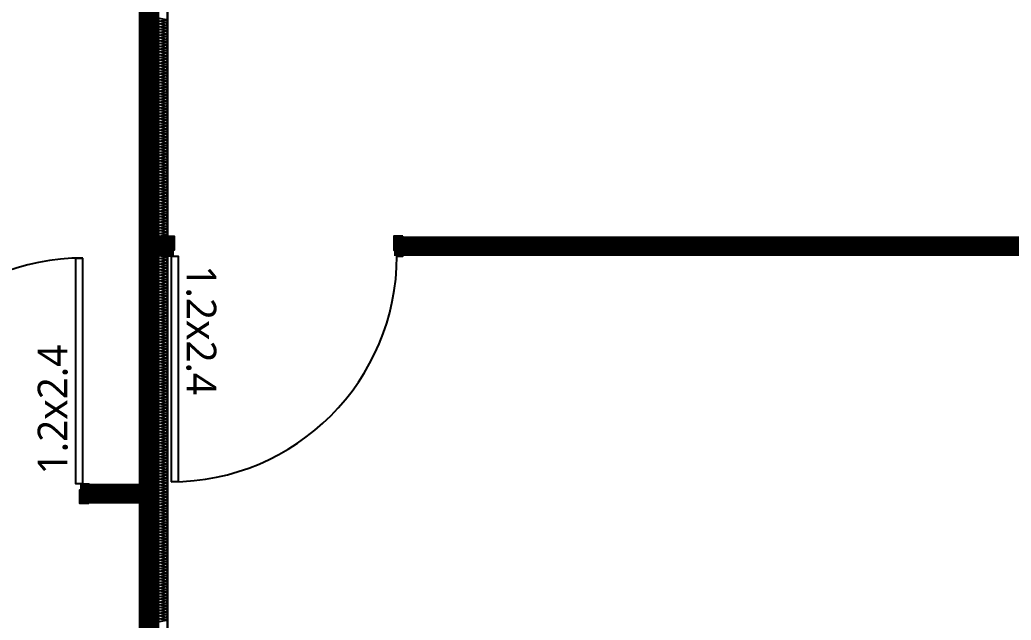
# Model space of a CAD drawing. Header units: millimetres. Extents: x 9 to 147, y 4 to 115.
# Drawn here: x 85.3 to 90.31, y 79.46 to 82.49 of the extents above; entities that cross this region are included whole.
import ezdxf

# ---------------------------------------------------------------- set-up
doc = ezdxf.new("R2010")
doc.units = ezdxf.units.MM
doc.header["$LTSCALE"] = 200
doc.layers.get('DEFPOINTS').update_dxf_attribs({"color": 137})
for name, color, linetype in [('XR-PLAN$0$AA-WAXM-DRYWALL', 252, 'Continuous'), ('XR-PLAN$0$DOOR-OPEN', 252, 'Continuous'), ('XR-PLAN$0$ELE-4', 252, 'Continuous'), ('XR-PLAN$0$ETC', 252, 'Continuous'), ('XR-PLAN$0$HAT-INS', 252, 'Continuous')]:
    doc.layers.add(name, color=color, linetype=linetype)
doc.styles.add('XR-PLAN$0$스타일1', font='MALGUN_0.TTF')

# ---------------------------------------------------------------- blocks, each defined once
blk = doc.blocks.new('*U144')
at = {"layer": 'XR-PLAN$0$HAT-INS'}
for points in [[(220, 0, -0.414214), (205, 15), (220, 85, 1), (190, 85), (205, 15, -0.414214), (190, 0, 0.414214)], [(250, 0, -0.414214), (235, 15), (250, 85, 1), (220, 85), (235, 15, -0.414214), (220, 0, 0.414214)], [(280, 0, -0.414214), (265, 15), (280, 85, 1), (250, 85), (265, 15, -0.414214), (250, 0, 0.414214)], [(310, 0, -0.414214), (295, 15), (310, 85, 1), (280, 85), (295, 15, -0.414214), (280, 0, 0.414214)], [(340, 0, -0.414214), (325, 15), (340, 85, 1), (310, 85), (325, 15, -0.414214), (310, 0, 0.414214)], [(370, 0, -0.414214), (355, 15), (370, 85, 1), (340, 85), (355, 15, -0.414214), (340, 0, 0.414214)], [(400, 0, -0.414214), (385, 15), (400, 85, 1), (370, 85), (385, 15, -0.414214), (370, 0, 0.414214)], [(430, 0, -0.414214), (415, 15), (430, 85, 1), (400, 85), (415, 15, -0.414214), (400, 0, 0.414214)], [(460, 0, -0.414214), (445, 15), (460, 85, 1), (430, 85), (445, 15, -0.414214), (430, 0, 0.414214)], [(490, 0, -0.414214), (475, 15), (490, 85, 1), (460, 85), (475, 15, -0.414214), (460, 0, 0.414214)], [(520, 0, -0.414214), (505, 15), (520, 85, 1), (490, 85), (505, 15, -0.414214), (490, 0, 0.414214)], [(550, 0, -0.414214), (535, 15), (550, 85, 1), (520, 85), (535, 15, -0.414214), (520, 0, 0.414214)], [(580, 0, -0.414214), (565, 15), (580, 85, 1), (550, 85), (565, 15, -0.414214), (550, 0, 0.414214)], [(610, 0, -0.414214), (595, 15), (610, 85, 1), (580, 85), (595, 15, -0.414214), (580, 0, 0.414214)], [(640, 0, -0.414214), (625, 15), (640, 85, 1), (610, 85), (625, 15, -0.414214), (610, 0, 0.414214)], [(670, 0, -0.414214), (655, 15), (670, 85, 1), (640, 85), (655, 15, -0.414214), (640, 0, 0.414214)], [(700, 0, -0.414214), (685, 15), (700, 85, 1), (670, 85), (685, 15, -0.414214), (670, 0, 0.414214)], [(730, 0, -0.414214), (715, 15), (730, 85, 1), (700, 85), (715, 15, -0.414214), (700, 0, 0.414214)], [(760, 0, -0.414214), (745, 15), (760, 85, 1), (730, 85), (745, 15, -0.414214), (730, 0, 0.414214)], [(790, 0, -0.414214), (775, 15), (790, 85, 1), (760, 85), (775, 15, -0.414214), (760, 0, 0.414214)], [(820, 0, -0.414214), (805, 15), (820, 85, 1), (790, 85), (805, 15, -0.414214), (790, 0, 0.414214)], [(850, 0, -0.414214), (835, 15), (850, 85, 1), (820, 85), (835, 15, -0.414214), (820, 0, 0.414214)], [(880, 0, -0.414214), (865, 15), (880, 85, 1), (850, 85), (865, 15, -0.414214), (850, 0, 0.414214)], [(910, 0, -0.414214), (895, 15), (910, 85, 1), (880, 85), (895, 15, -0.414214), (880, 0, 0.414214)], [(940, 0, -0.414214), (925, 15), (940, 85, 1), (910, 85), (925, 15, -0.414214), (910, 0, 0.414214)], [(970, 0, -0.414214), (955, 15), (970, 85, 1), (940, 85), (955, 15, -0.414214), (940, 0, 0.414214)], [(1000, 0, -0.414214), (985, 15), (1000, 85, 1), (970, 85), (985, 15, -0.414214), (970, 0, 0.414214)], [(1030, 0, -0.414214), (1015, 15), (1030, 85, 1), (1000, 85), (1015, 15, -0.414214), (1000, 0, 0.414214)], [(1060, 0, -0.414214), (1045, 15), (1060, 85, 1), (1030, 85), (1045, 15, -0.414214), (1030, 0, 0.414214)], [(1090, 0, -0.414214), (1075, 15), (1090, 85, 1), (1060, 85), (1075, 15, -0.414214), (1060, 0, 0.414214)], [(1120, 0, -0.414214), (1105, 15), (1120, 85, 1), (1090, 85), (1105, 15, -0.414214), (1090, 0, 0.414214)], [(1150, 0, -0.414214), (1135, 15), (1150, 85, 1), (1120, 85), (1135, 15, -0.414214), (1120, 0, 0.414214)], [(1180, 0, -0.414214), (1165, 15), (1180, 85, 1), (1150, 85), (1165, 15, -0.414214), (1150, 0, 0.414214)], [(1210, 0, -0.414214), (1195, 15), (1210, 85, 1), (1180, 85), (1195, 15, -0.414214), (1180, 0, 0.414214)], [(1240, 0, -0.414214), (1225, 15), (1240, 85, 1), (1210, 85), (1225, 15, -0.414214), (1210, 0, 0.414214)], [(1270, 0, -0.414214), (1255, 15), (1270, 85, 1), (1240, 85), (1255, 15, -0.414214), (1240, 0, 0.414214)], [(1300, 0, -0.414214), (1285, 15), (1300, 85, 1), (1270, 85), (1285, 15, -0.414214), (1270, 0, 0.414214)], [(1330, 0, -0.414214), (1315, 15), (1330, 85, 1), (1300, 85), (1315, 15, -0.414214), (1300, 0, 0.414214)], [(1360, 0, -0.414214), (1345, 15), (1360, 85, 1), (1330, 85), (1345, 15, -0.414214), (1330, 0, 0.414214)], [(1390, 0, -0.414214), (1375, 15), (1390, 85, 1), (1360, 85), (1375, 15, -0.414214), (1360, 0, 0.414214)], [(1420, 0, -0.414214), (1405, 15), (1420, 85, 1), (1390, 85), (1405, 15, -0.414214), (1390, 0, 0.414214)], [(1450, 0, -0.414214), (1435, 15), (1450, 85, 1), (1420, 85), (1435, 15, -0.414214), (1420, 0, 0.414214)], [(1480, 0, -0.414214), (1465, 15), (1480, 85, 1), (1450, 85), (1465, 15, -0.414214), (1450, 0, 0.414214)], [(1510, 0, -0.414214), (1495, 15), (1510, 85, 1), (1480, 85), (1495, 15, -0.414214), (1480, 0, 0.414214)], [(1540, 0, -0.414214), (1525, 15), (1540, 85, 1), (1510, 85), (1525, 15, -0.414214), (1510, 0, 0.414214)], [(1570, 0, -0.414214), (1555, 15), (1570, 85, 1), (1540, 85), (1555, 15, -0.414214), (1540, 0, 0.414214)], [(1600, 0, -0.414214), (1585, 15), (1600, 85, 1), (1570, 85), (1585, 15, -0.414214), (1570, 0, 0.414214)], [(1630, 0, -0.414214), (1615, 15), (1630, 85, 1), (1600, 85), (1615, 15, -0.414214), (1600, 0, 0.414214)], [(1660, 0, -0.414214), (1645, 15), (1660, 85, 1), (1630, 85), (1645, 15, -0.414214), (1630, 0, 0.414214)], [(1690, 0, -0.414214), (1675, 15), (1690, 85, 1), (1660, 85), (1675, 15, -0.414214), (1660, 0, 0.414214)], [(1720, 0, -0.414214), (1705, 15), (1720, 85, 1), (1690, 85), (1705, 15, -0.414214), (1690, 0, 0.414214)], [(1750, 0, -0.414214), (1735, 15), (1750, 85, 1), (1720, 85), (1735, 15, -0.414214), (1720, 0, 0.414214)], [(1780, 0, -0.414214), (1765, 15), (1780, 85, 1), (1750, 85), (1765, 15, -0.414214), (1750, 0, 0.414214)], [(1810, 0, -0.414214), (1795, 15), (1810, 85, 1), (1780, 85), (1795, 15, -0.414214), (1780, 0, 0.414214)], [(1840, 0, -0.414214), (1825, 15), (1840, 85, 1), (1810, 85), (1825, 15, -0.414214), (1810, 0, 0.414214)], [(1870, 0, -0.414214), (1855, 15), (1870, 85, 1), (1840, 85), (1855, 15, -0.414214), (1840, 0, 0.414214)], [(1900, 0, -0.414214), (1885, 15), (1900, 85, 1), (1870, 85), (1885, 15, -0.414214), (1870, 0, 0.414214)], [(1930, 0, -0.414214), (1915, 15), (1930, 85, 1), (1900, 85), (1915, 15, -0.414214), (1900, 0, 0.414214)], [(1960, 0, -0.414214), (1945, 15), (1960, 85, 1), (1930, 85), (1945, 15, -0.414214), (1930, 0, 0.414214)], [(1990, 0, -0.414214), (1975, 15), (1990, 85, 1), (1960, 85), (1975, 15, -0.414214), (1960, 0, 0.414214)], [(2020, 0, -0.414214), (2005, 15), (2020, 85, 1), (1990, 85), (2005, 15, -0.414214), (1990, 0, 0.414214)], [(2050, 0, -0.414214), (2035, 15), (2050, 85, 1), (2020, 85), (2035, 15, -0.414214), (2020, 0, 0.414214)], [(2080, 0, -0.414214), (2065, 15), (2080, 85, 1), (2050, 85), (2065, 15, -0.414214), (2050, 0, 0.414214)], [(2110, 0, -0.414214), (2095, 15), (2110, 85, 1), (2080, 85), (2095, 15, -0.414214), (2080, 0, 0.414214)], [(2140, 0, -0.414214), (2125, 15), (2140, 85, 1), (2110, 85), (2125, 15, -0.414214), (2110, 0, 0.414214)], [(2170, 0, -0.414214), (2155, 15), (2170, 85, 1), (2140, 85), (2155, 15, -0.414214), (2140, 0, 0.414214)], [(2200, 0, -0.414214), (2185, 15), (2200, 85, 1), (2170, 85), (2185, 15, -0.414214), (2170, 0, 0.414214)], [(2230, 0, -0.414214), (2215, 15), (2230, 85, 1), (2200, 85), (2215, 15, -0.414214), (2200, 0, 0.414214)], [(2260, 0, -0.414214), (2245, 15), (2260, 85, 1), (2230, 85), (2245, 15, -0.414214), (2230, 0, 0.414214)], [(2290, 0, -0.414214), (2275, 15), (2290, 85, 1), (2260, 85), (2275, 15, -0.414214), (2260, 0, 0.414214)], [(2320, 0, -0.414214), (2305, 15), (2320, 85, 1), (2290, 85), (2305, 15, -0.414214), (2290, 0, 0.414214)], [(2350, 0, -0.414214), (2335, 15), (2350, 85, 1), (2320, 85), (2335, 15, -0.414214), (2320, 0, 0.414214)], [(2380, 0, -0.414214), (2365, 15), (2380, 85, 1), (2350, 85), (2365, 15, -0.414214), (2350, 0, 0.414214)], [(2410, 0, -0.414214), (2395, 15), (2410, 85, 1), (2380, 85), (2395, 15, -0.414214), (2380, 0, 0.414214)], [(2440, 0, -0.414214), (2425, 15), (2440, 85, 1), (2410, 85), (2425, 15, -0.414214), (2410, 0, 0.414214)], [(2470, 0, -0.414214), (2455, 15), (2470, 85, 1), (2440, 85), (2455, 15, -0.414214), (2440, 0, 0.414214)], [(2500, 0, -0.414214), (2485, 15), (2500, 85, 1), (2470, 85), (2485, 15, -0.414214), (2470, 0, 0.414214)], [(2530, 0, -0.414214), (2515, 15), (2530, 85, 1), (2500, 85), (2515, 15, -0.414214), (2500, 0, 0.414214)], [(2560, 0, -0.414214), (2545, 15), (2560, 85, 1), (2530, 85), (2545, 15, -0.414214), (2530, 0, 0.414214)], [(2590, 0, -0.414214), (2575, 15), (2590, 85, 1), (2560, 85), (2575, 15, -0.414214), (2560, 0, 0.414214)], [(2620, 0, -0.414214), (2605, 15), (2620, 85, 1), (2590, 85), (2605, 15, -0.414214), (2590, 0, 0.414214)], [(2650, 0, -0.414214), (2635, 15), (2650, 85, 1), (2620, 85), (2635, 15, -0.414214), (2620, 0, 0.414214)], [(2680, 0, -0.414214), (2665, 15), (2680, 85, 1), (2650, 85), (2665, 15, -0.414214), (2650, 0, 0.414214)], [(2710, 0, -0.414214), (2695, 15), (2710, 85, 1), (2680, 85), (2695, 15, -0.414214), (2680, 0, 0.414214)], [(2740, 0, -0.414214), (2725, 15), (2740, 85, 1), (2710, 85), (2725, 15, -0.414214), (2710, 0, 0.414214)], [(2770, 0, -0.414214), (2755, 15), (2770, 85, 1), (2740, 85), (2755, 15, -0.414214), (2740, 0, 0.414214)], [(2800, 0, -0.414214), (2785, 15), (2800, 85, 1), (2770, 85), (2785, 15, -0.414214), (2770, 0, 0.414214)], [(2830, 0, -0.414214), (2815, 15), (2830, 85, 1), (2800, 85), (2815, 15, -0.414214), (2800, 0, 0.414214)], [(2860, 0, -0.414214), (2845, 15), (2860, 85, 1), (2830, 85), (2845, 15, -0.414214), (2830, 0, 0.414214)], [(2890, 0, -0.414214), (2875, 15), (2890, 85, 1), (2860, 85), (2875, 15, -0.414214), (2860, 0, 0.414214)], [(2920, 0, -0.414214), (2905, 15), (2920, 85, 1), (2890, 85), (2905, 15, -0.414214), (2890, 0, 0.414214)], [(2950, 0, -0.414214), (2935, 15), (2950, 85, 1), (2920, 85), (2935, 15, -0.414214), (2920, 0, 0.414214)], [(2980, 0, -0.414214), (2965, 15), (2980, 85, 1), (2950, 85), (2965, 15, -0.414214), (2950, 0, 0.414214)], [(3010, 0, -0.414214), (2995, 15), (3010, 85, 1), (2980, 85), (2995, 15, -0.414214), (2980, 0, 0.414214)], [(3040, 0, -0.414214), (3025, 15), (3040, 85, 1), (3010, 85), (3025, 15, -0.414214), (3010, 0, 0.414214)], [(3070, 0, -0.414214), (3055, 15), (3070, 85, 1), (3040, 85), (3055, 15, -0.414214), (3040, 0, 0.414214)], [(3100, 0, -0.414214), (3085, 15), (3100, 85, 1), (3070, 85), (3085, 15, -0.414214), (3070, 0, 0.414214)], [(3130, 0, -0.414214), (3115, 15), (3130, 85, 1), (3100, 85), (3115, 15, -0.414214), (3100, 0, 0.414214)], [(3160, 0, -0.414214), (3145, 15), (3160, 85, 1), (3130, 85), (3145, 15, -0.414214), (3130, 0, 0.414214)], [(3190, 0, -0.414214), (3175, 15), (3190, 85, 1), (3160, 85), (3175, 15, -0.414214), (3160, 0, 0.414214)], [(3220, 0, -0.414214), (3205, 15), (3220, 85, 1), (3190, 85), (3205, 15, -0.414214), (3190, 0, 0.414214)], [(3250, 0, -0.414214), (3235, 15), (3250, 85, 1), (3220, 85), (3235, 15, -0.414214), (3220, 0, 0.414214)], [(3280, 0, -0.414214), (3265, 15), (3280, 85, 1), (3250, 85), (3265, 15, -0.414214), (3250, 0, 0.414214)], [(3310, 0, -0.414214), (3295, 15), (3310, 85, 1), (3280, 85), (3295, 15, -0.414214), (3280, 0, 0.414214)], [(3340, 0, -0.414214), (3325, 15), (3340, 85, 1), (3310, 85), (3325, 15, -0.414214), (3310, 0, 0.414214)], [(3370, 0, -0.414214), (3355, 15), (3370, 85, 1), (3340, 85), (3355, 15, -0.414214), (3340, 0, 0.414214)], [(3400, 0, -0.414214), (3385, 15), (3400, 85, 1), (3370, 85), (3385, 15, -0.414214), (3370, 0, 0.414214)], [(3430, 0, -0.414214), (3415, 15), (3430, 85, 1), (3400, 85), (3415, 15, -0.414214), (3400, 0, 0.414214)], [(3460, 0, -0.414214), (3445, 15), (3460, 85, 1), (3430, 85), (3445, 15, -0.414214), (3430, 0, 0.414214)], [(3490, 0, -0.414214), (3475, 15), (3490, 85, 1), (3460, 85), (3475, 15, -0.414214), (3460, 0, 0.414214)], [(3520, 0, -0.414214), (3505, 15), (3520, 85, 1), (3490, 85), (3505, 15, -0.414214), (3490, 0, 0.414214)], [(3550, 0, -0.414214), (3535, 15), (3550, 85, 1), (3520, 85), (3535, 15, -0.414214), (3520, 0, 0.414214)], [(3580, 0, -0.414214), (3565, 15), (3580, 85, 1), (3550, 85), (3565, 15, -0.414214), (3550, 0, 0.414214)], [(3610, 0, -0.414214), (3595, 15), (3610, 85, 1), (3580, 85), (3595, 15, -0.414214), (3580, 0, 0.414214)], [(3640, 0, -0.414214), (3625, 15), (3640, 85, 1), (3610, 85), (3625, 15, -0.414214), (3610, 0, 0.414214)], [(3670, 0, -0.414214), (3655, 15), (3670, 85, 1), (3640, 85), (3655, 15, -0.414214), (3640, 0, 0.414214)], [(3700, 0, -0.414214), (3685, 15), (3700, 85, 1), (3670, 85), (3685, 15, -0.414214), (3670, 0, 0.414214)], [(3730, 0, -0.414214), (3715, 15), (3730, 85, 1), (3700, 85), (3715, 15, -0.414214), (3700, 0, 0.414214)], [(3760, 0, -0.414214), (3745, 15), (3760, 85, 1), (3730, 85), (3745, 15, -0.414214), (3730, 0, 0.414214)], [(3790, 0, -0.414214), (3775, 15), (3790, 85, 1), (3760, 85), (3775, 15, -0.414214), (3760, 0, 0.414214)], [(3820, 0, -0.414214), (3805, 15), (3820, 85, 1), (3790, 85), (3805, 15, -0.414214), (3790, 0, 0.414214)], [(3850, 0, -0.414214), (3835, 15), (3850, 85, 1), (3820, 85), (3835, 15, -0.414214), (3820, 0, 0.414214)], [(3880, 0, -0.414214), (3865, 15), (3880, 85, 1), (3850, 85), (3865, 15, -0.414214), (3850, 0, 0.414214)], [(3910, 0, -0.414214), (3895, 15), (3910, 85, 1), (3880, 85), (3895, 15, -0.414214), (3880, 0, 0.414214)], [(3940, 0, -0.414214), (3925, 15), (3940, 85, 1), (3910, 85), (3925, 15, -0.414214), (3910, 0, 0.414214)], [(3970, 0, -0.414214), (3955, 15), (3970, 85, 1), (3940, 85), (3955, 15, -0.414214), (3940, 0, 0.414214)], [(4000, 0, -0.414214), (3985, 15), (4000, 85, 1), (3970, 85), (3985, 15, -0.414214), (3970, 0, 0.414214)], [(4030, 0, -0.414214), (4015, 15), (4030, 85, 1), (4000, 85), (4015, 15, -0.414214), (4000, 0, 0.414214)], [(4060, 0, -0.414214), (4045, 15), (4060, 85, 1), (4030, 85), (4045, 15, -0.414214), (4030, 0, 0.414214)], [(4090, 0, -0.414214), (4075, 15), (4090, 85, 1), (4060, 85), (4075, 15, -0.414214), (4060, 0, 0.414214)], [(4120, 0, -0.414214), (4105, 15), (4120, 85, 1), (4090, 85), (4105, 15, -0.414214), (4090, 0, 0.414214)], [(4150, 0, -0.414214), (4135, 15), (4150, 85, 1), (4120, 85), (4135, 15, -0.414214), (4120, 0, 0.414214)], [(4180, 0, -0.414214), (4165, 15), (4180, 85, 1), (4150, 85), (4165, 15, -0.414214), (4150, 0, 0.414214)], [(4210, 0, -0.414214), (4195, 15), (4210, 85, 1), (4180, 85), (4195, 15, -0.414214), (4180, 0, 0.414214)], [(4240, 0, -0.414214), (4225, 15), (4240, 85, 1), (4210, 85), (4225, 15, -0.414214), (4210, 0, 0.414214)], [(4270, 0, -0.414214), (4255, 15), (4270, 85, 1), (4240, 85), (4255, 15, -0.414214), (4240, 0, 0.414214)], [(4300, 0, -0.414214), (4285, 15), (4300, 85, 1), (4270, 85), (4285, 15, -0.414214), (4270, 0, 0.414214)], [(4330, 0, -0.414214), (4315, 15), (4330, 85, 1), (4300, 85), (4315, 15, -0.414214), (4300, 0, 0.414214)], [(4360, 0, -0.414214), (4345, 15), (4360, 85, 1), (4330, 85), (4345, 15, -0.414214), (4330, 0, 0.414214)], [(4390, 0, -0.414214), (4375, 15), (4390, 85, 1), (4360, 85), (4375, 15, -0.414214), (4360, 0, 0.414214)], [(4420, 0, -0.414214), (4405, 15), (4420, 85, 1), (4390, 85), (4405, 15, -0.414214), (4390, 0, 0.414214)], [(4450, 0, -0.414214), (4435, 15), (4450, 85, 1), (4420, 85), (4435, 15, -0.414214), (4420, 0, 0.414214)], [(4480, 0, -0.414214), (4465, 15), (4480, 85, 1), (4450, 85), (4465, 15, -0.414214), (4450, 0, 0.414214)], [(4510, 0, -0.414214), (4495, 15), (4510, 85, 1), (4480, 85), (4495, 15, -0.414214), (4480, 0, 0.414214)], [(4540, 0, -0.414214), (4525, 15), (4540, 85, 1), (4510, 85), (4525, 15, -0.414214), (4510, 0, 0.414214)], [(4570, 0, -0.414214), (4555, 15), (4570, 85, 1), (4540, 85), (4555, 15, -0.414214), (4540, 0, 0.414214)], [(4600, 0, -0.414214), (4585, 15), (4600, 85, 1), (4570, 85), (4585, 15, -0.414214), (4570, 0, 0.414214)], [(4630, 0, -0.414214), (4615, 15), (4630, 85, 1), (4600, 85), (4615, 15, -0.414214), (4600, 0, 0.414214)], [(4660, 0, -0.414214), (4645, 15), (4660, 85, 1), (4630, 85), (4645, 15, -0.414214), (4630, 0, 0.414214)], [(4690, 0, -0.414214), (4675, 15), (4690, 85, 1), (4660, 85), (4675, 15, -0.414214), (4660, 0, 0.414214)], [(4720, 0, -0.414214), (4705, 15), (4720, 85, 1), (4690, 85), (4705, 15, -0.414214), (4690, 0, 0.414214)], [(4750, 0, -0.414214), (4735, 15), (4750, 85, 1), (4720, 85), (4735, 15, -0.414214), (4720, 0, 0.414214)], [(4780, 0, -0.414214), (4765, 15), (4780, 85, 1), (4750, 85), (4765, 15, -0.414214), (4750, 0, 0.414214)], [(4810, 0, -0.414214), (4795, 15), (4810, 85, 1), (4780, 85), (4795, 15, -0.414214), (4780, 0, 0.414214)], [(4840, 0, -0.414214), (4825, 15), (4840, 85, 1), (4810, 85), (4825, 15, -0.414214), (4810, 0, 0.414214)], [(4870, 0, -0.414214), (4855, 15), (4870, 85, 1), (4840, 85), (4855, 15, -0.414214), (4840, 0, 0.414214)], [(4900, 0, -0.414214), (4885, 15), (4900, 85, 1), (4870, 85), (4885, 15, -0.414214), (4870, 0, 0.414214)], [(4930, 0, -0.414214), (4915, 15), (4930, 85, 1), (4900, 85), (4915, 15, -0.414214), (4900, 0, 0.414214)], [(4960, 0, -0.414214), (4945, 15), (4960, 85, 1), (4930, 85), (4945, 15, -0.414214), (4930, 0, 0.414214)], [(4990, 0, -0.414214), (4975, 15), (4990, 85, 1), (4960, 85), (4975, 15, -0.414214), (4960, 0, 0.414214)], [(5020, 0, -0.414214), (5005, 15), (5020, 85, 1), (4990, 85), (5005, 15, -0.414214), (4990, 0, 0.414214)], [(5050, 0, -0.414214), (5035, 15), (5050, 85, 1), (5020, 85), (5035, 15, -0.414214), (5020, 0, 0.414214)], [(5080, 0, -0.414214), (5065, 15), (5080, 85, 1), (5050, 85), (5065, 15, -0.414214), (5050, 0, 0.414214)], [(5110, 0, -0.414214), (5095, 15), (5110, 85, 1), (5080, 85), (5095, 15, -0.414214), (5080, 0, 0.414214)], [(5140, 0, -0.414214), (5125, 15), (5140, 85, 1), (5110, 85), (5125, 15, -0.414214), (5110, 0, 0.414214)], [(5170, 0, -0.414214), (5155, 15), (5170, 85, 1), (5140, 85), (5155, 15, -0.414214), (5140, 0, 0.414214)], [(5200, 0, -0.414214), (5185, 15), (5200, 85, 1), (5170, 85), (5185, 15, -0.414214), (5170, 0, 0.414214)], [(5230, 0, -0.414214), (5215, 15), (5230, 85, 1), (5200, 85), (5215, 15, -0.414214), (5200, 0, 0.414214)], [(5260, 0, -0.414214), (5245, 15), (5260, 85, 1), (5230, 85), (5245, 15, -0.414214), (5230, 0, 0.414214)], [(5290, 0, -0.414214), (5275, 15), (5290, 85, 1), (5260, 85), (5275, 15, -0.414214), (5260, 0, 0.414214)], [(5320, 0, -0.414214), (5305, 15), (5320, 85, 1), (5290, 85), (5305, 15, -0.414214), (5290, 0, 0.414214)], [(5350, 0, -0.414214), (5335, 15), (5350, 85, 1), (5320, 85), (5335, 15, -0.414214), (5320, 0, 0.414214)], [(5380, 0, -0.414214), (5365, 15), (5380, 85, 1), (5350, 85), (5365, 15, -0.414214), (5350, 0, 0.414214)], [(5410, 0, -0.414214), (5395, 15), (5410, 85, 1), (5380, 85), (5395, 15, -0.414214), (5380, 0, 0.414214)], [(5440, 0, -0.414214), (5425, 15), (5440, 85, 1), (5410, 85), (5425, 15, -0.414214), (5410, 0, 0.414214)], [(5470, 0, -0.414214), (5455, 15), (5470, 85, 1), (5440, 85), (5455, 15, -0.414214), (5440, 0, 0.414214)], [(5500, 0, -0.414214), (5485, 15), (5500, 85, 1), (5470, 85), (5485, 15, -0.414214), (5470, 0, 0.414214)], [(5530, 0, -0.414214), (5515, 15), (5530, 85, 1), (5500, 85), (5515, 15, -0.414214), (5500, 0, 0.414214)], [(5560, 0, -0.414214), (5545, 15), (5560, 85, 1), (5530, 85), (5545, 15, -0.414214), (5530, 0, 0.414214)], [(5590, 0, -0.414214), (5575, 15), (5590, 85, 1), (5560, 85), (5575, 15, -0.414214), (5560, 0, 0.414214)], [(5620, 0, -0.414214), (5605, 15), (5620, 85, 1), (5590, 85), (5605, 15, -0.414214), (5590, 0, 0.414214)], [(5650, 0, -0.414214), (5635, 15), (5650, 85, 1), (5620, 85), (5635, 15, -0.414214), (5620, 0, 0.414214)], [(5680, 0, -0.414214), (5665, 15), (5680, 85, 1), (5650, 85), (5665, 15, -0.414214), (5650, 0, 0.414214)], [(5710, 0, -0.414214), (5695, 15), (5710, 85, 1), (5680, 85), (5695, 15, -0.414214), (5680, 0, 0.414214)], [(5740, 0, -0.414214), (5725, 15), (5740, 85, 1), (5710, 85), (5725, 15, -0.414214), (5710, 0, 0.414214)], [(5770, 0, -0.414214), (5755, 15), (5770, 85, 1), (5740, 85), (5755, 15, -0.414214), (5740, 0, 0.414214)], [(5800, 0, -0.414214), (5785, 15), (5800, 85, 1), (5770, 85), (5785, 15, -0.414214), (5770, 0, 0.414214)], [(5830, 0, -0.414214), (5815, 15), (5830, 85, 1), (5800, 85), (5815, 15, -0.414214), (5800, 0, 0.414214)], [(5860, 0, -0.414214), (5845, 15), (5860, 85, 1), (5830, 85), (5845, 15, -0.414214), (5830, 0, 0.414214)], [(5890, 0, -0.414214), (5875, 15), (5890, 85, 1), (5860, 85), (5875, 15, -0.414214), (5860, 0, 0.414214)], [(5920, 0, -0.414214), (5905, 15), (5920, 85, 1), (5890, 85), (5905, 15, -0.414214), (5890, 0, 0.414214)], [(5950, 0, -0.414214), (5935, 15), (5950, 85, 1), (5920, 85), (5935, 15, -0.414214), (5920, 0, 0.414214)], [(5980, 0, -0.414214), (5965, 15), (5980, 85, 1), (5950, 85), (5965, 15, -0.414214), (5950, 0, 0.414214)], [(6010, 0, -0.414214), (5995, 15), (6010, 85, 1), (5980, 85), (5995, 15, -0.414214), (5980, 0, 0.414214)], [(6040, 0, -0.414214), (6025, 15), (6040, 85, 1), (6010, 85), (6025, 15, -0.414214), (6010, 0, 0.414214)], [(6070, 0, -0.414214), (6055, 15), (6070, 85, 1), (6040, 85), (6055, 15, -0.414214), (6040, 0, 0.414214)], [(6100, 0, -0.414214), (6085, 15), (6100, 85, 1), (6070, 85), (6085, 15, -0.414214), (6070, 0, 0.414214)], [(6130, 0, -0.414214), (6115, 15), (6130, 85, 1), (6100, 85), (6115, 15, -0.414214), (6100, 0, 0.414214)], [(6160, 0, -0.414214), (6145, 15), (6160, 85, 1), (6130, 85), (6145, 15, -0.414214), (6130, 0, 0.414214)], [(6190, 0, -0.414214), (6175, 15), (6190, 85, 1), (6160, 85), (6175, 15, -0.414214), (6160, 0, 0.414214)], [(6220, 0, -0.414214), (6205, 15), (6220, 85, 1), (6190, 85), (6205, 15, -0.414214), (6190, 0, 0.414214)], [(6250, 0, -0.414214), (6235, 15), (6250, 85, 1), (6220, 85), (6235, 15, -0.414214), (6220, 0, 0.414214)], [(6280, 0, -0.414214), (6265, 15), (6280, 85, 1), (6250, 85), (6265, 15, -0.414214), (6250, 0, 0.414214)], [(6310, 0, -0.414214), (6295, 15), (6310, 85, 1), (6280, 85), (6295, 15, -0.414214), (6280, 0, 0.414214)], [(6340, 0, -0.414214), (6325, 15), (6340, 85, 1), (6310, 85), (6325, 15, -0.414214), (6310, 0, 0.414214)], [(6370, 0, -0.414214), (6355, 15), (6370, 85, 1), (6340, 85), (6355, 15, -0.414214), (6340, 0, 0.414214)], [(6400, 0, -0.414214), (6385, 15), (6400, 85, 1), (6370, 85), (6385, 15, -0.414214), (6370, 0, 0.414214)], [(6430, 0, -0.414214), (6415, 15), (6430, 85, 1), (6400, 85), (6415, 15, -0.414214), (6400, 0, 0.414214)], [(6460, 0, -0.414214), (6445, 15), (6460, 85, 1), (6430, 85), (6445, 15, -0.414214), (6430, 0, 0.414214)], [(6490, 0, -0.414214), (6475, 15), (6490, 85, 1), (6460, 85), (6475, 15, -0.414214), (6460, 0, 0.414214)], [(6520, 0, -0.414214), (6505, 15), (6520, 85, 1), (6490, 85), (6505, 15, -0.414214), (6490, 0, 0.414214)], [(6550, 0, -0.414214), (6535, 15), (6550, 85, 1), (6520, 85), (6535, 15, -0.414214), (6520, 0, 0.414214)], [(6580, 0, -0.414214), (6565, 15), (6580, 85, 1), (6550, 85), (6565, 15, -0.414214), (6550, 0, 0.414214)], [(6610, 0, -0.414214), (6595, 15), (6610, 85, 1), (6580, 85), (6595, 15, -0.414214), (6580, 0, 0.414214)], [(6640, 0, -0.414214), (6625, 15), (6640, 85, 1), (6610, 85), (6625, 15, -0.414214), (6610, 0, 0.414214)], [(6670, 0, -0.414214), (6655, 15), (6670, 85, 1), (6640, 85), (6655, 15, -0.414214), (6640, 0, 0.414214)]]:
    blk.add_lwpolyline(points, format="xyb", dxfattribs=at)
blk = doc.blocks.new('XR-PLAN$0$DH-1.2X2.4')
at = {"layer": 'XR-PLAN$0$AA-WAXM-DRYWALL'}
blk.add_line((30, -100), (30, -1240), dxfattribs=at)
for points in [[(0, 0), (45, 0), (45, 0), (45, 0), (45, -70), (30, -70), (30, -100), (0, -100), (0, 0)], [(1200, 0), (1155, 0), (1155, 0), (1155, 0), (1155, -70), (1170, -70), (1170, -100), (1200, -100), (1200, 0)], [(30, -100), (65, -100), (65, -1240), (30, -1240)]]:
    blk.add_lwpolyline(points, dxfattribs=at)
at = {"layer": 'XR-PLAN$0$DOOR-OPEN'}
blk.add_arc((30, -100), 1140, 270, 0, dxfattribs=at)
at = {"layer": 'DEFPOINTS', "style": 'XR-PLAN$0$스타일1'}
blk.add_text('1.2x2.4', height=150, rotation=270, dxfattribs=at).set_placement((108.2, -147.1))

msp = doc.modelspace()

# ---------------------------------------------------------------- linework, layer by layer
at = {"layer": 'XR-PLAN$0$ELE-4'}
for p, q in [((85.9971, 72.6), (85.9971, 86.2)), ((86.0471, 72.6), (86.0471, 86.2))]:
    msp.add_line(p, q, dxfattribs=at)
at = {"layer": 'XR-PLAN$0$ELE-4', "ltscale": 253}
msp.add_lwpolyline([(86.0371, 72.6), (86.0371, 72.6016), (86.0455, 72.6016), (86.0455, 86.2), (85.9987, 86.2), (85.9987, 72.6016), (86.0071, 72.6016), (86.0071, 72.6)], dxfattribs=at)
at = {"layer": 'XR-PLAN$0$ETC', "const_width": 0.1}
for points in [[(85.9496, 74.15), (85.9496, 85.6097)], [(85.9496, 81.35), (86.079, 81.35)], [(87.189, 81.35), (91.7, 81.35)], [(85.6034, 80.1), (85.9212, 80.1)]]:
    msp.add_lwpolyline(points, dxfattribs=at)

# ---------------------------------------------------------------- block references
at = {"layer": 'XR-PLAN$0$HAT-INS'}
for name, p, xscale, yscale, zscale, rotation in [('*U144', (86.0457, 79.365), 0.0004700000000000002, 0.0004700000000000002, 0.0004700000000000002, 90), ('XR-PLAN$0$DH-1.2X2.4', (85.6484, 80.05), 0.001, 0.001, 0.001, 180)]:
    msp.add_blockref(name, p, dxfattribs=dict(at, xscale=xscale, yscale=yscale, zscale=zscale, rotation=rotation))
at = {"layer": 'XR-PLAN$0$HAT-INS', "xscale": 0.001, "yscale": 0.001, "zscale": 0.001}
msp.add_blockref('XR-PLAN$0$DH-1.2X2.4', (86.034, 81.4), dxfattribs=at)

doc.saveas('drawing.dxf')
